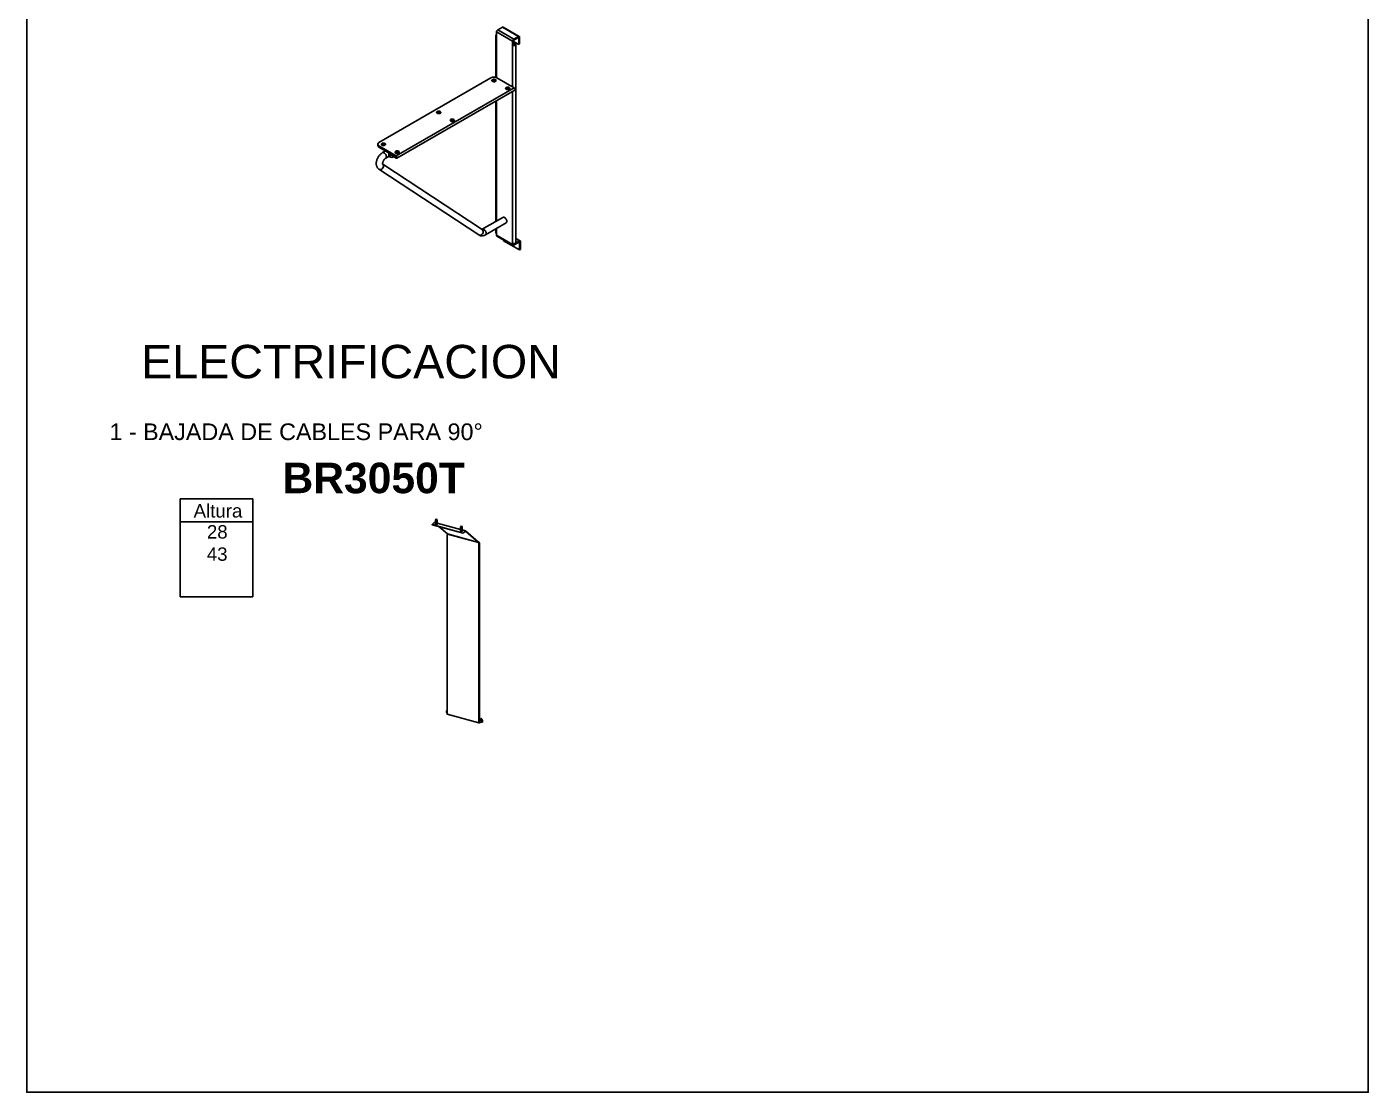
# Model space of a CAD drawing. Header units: inches. Extents: x 9936 to 27102, y -2774 to 11910.
# Drawn here: x 16876 to 18885, y -2774 to -1179 of the extents above; entities that cross this region are included whole.
import ezdxf

# ---------------------------------------------------------------- set-up
doc = ezdxf.new("R2010")
doc.units = ezdxf.units.IN
doc.header["$MEASUREMENT"] = 0
doc.layers.add('TEXTO', color=7, linetype='Continuous')
doc.layers.add('VIÑETAS', color=5, linetype='Continuous')
doc.styles.get("Standard").update_dxf_attribs({"font": 'arial.ttf'})

msp = doc.modelspace()

# ---------------------------------------------------------------- linework, layer by layer
at = {"layer": 'TEXTO', "color": 30, "true_color": 0xf8991e}
for p, q in [((17105.986, -1885.781), (17214.695, -1885.781)), ((17105.986, -2032.56), (17105.986, -1885.781)), ((17214.695, -1885.781), (17214.695, -2032.56)), ((17105.986, -1920.301), (17214.695, -1920.301)), ((17214.695, -2032.56), (17105.986, -2032.56))]:
    msp.add_line(p, q, dxfattribs=at)
at = {"layer": 'TEXTO'}
msp.add_lwpolyline([(16876.171, 141.265), (18885.395, 141.265), (18885.395, -2774.427), (16876.171, -2774.427)], close=True, dxfattribs=at)
at = {"layer": 'VIÑETAS', "linetype": 'Continuous'}
for p, q in [((17588.558, -1179.097), (17581.534, -1183.152)), ((17605.576, -1197.031), (17581.534, -1183.152)), ((17612.6, -1192.976), (17588.558, -1179.097)), ((17613.866, -1192.851), (17589.825, -1178.972)), ((17578.802, -1191.127), (17578.802, -1254.377)), ((17579.743, -1192.229), (17579.637, -1192.29)), ((17579.743, -1192.352), (17579.637, -1192.29)), ((17579.637, -1192.29), (17579.637, -1254.679)), ((17603.784, -1200.134), (17579.743, -1186.255)), ((17579.743, -1186.255), (17579.743, -1192.352)), ((17603.784, -1200.134), (17603.784, -1206.23)), ((17603.784, -1206.23), (17605.128, -1205.455)), ((17605.234, -1205.516), (17603.891, -1206.292)), ((17605.128, -1205.455), (17605.128, -1199.358)), ((17613.048, -1204.966), (17605.128, -1200.394)), ((17607.921, -1203.965), (17605.128, -1202.353)), ((17606.578, -1204.741), (17605.128, -1203.904)), ((17605.128, -1205.455), (17605.234, -1205.516)), ((17612.6, -1192.976), (17605.576, -1197.031)), ((17605.576, -1198.582), (17612.6, -1194.528)), ((17606.578, -1204.741), (17607.921, -1203.965)), ((17606.578, -1205.516), (17606.578, -1204.741)), ((17608.756, -1501.533), (17608.756, -1205.128)), ((17613.048, -1194.786), (17612.6, -1194.528)), ((17613.048, -1194.786), (17613.048, -1204.966)), ((17613.048, -1204.966), (17614.391, -1204.19)), ((17614.391, -1204.19), (17614.391, -1194.011)), ((17603.784, -1206.23), (17603.891, -1206.292)), ((17603.891, -1268.624), (17603.891, -1206.292)), ((17403.567, -1351.898), (17571.364, -1255.031)), ((17580.344, -1255.031), (17606.295, -1270.012)), ((17429.518, -1372.063), (17606.295, -1270.012)), ((17430.493, -1375.344), (17607.27, -1273.293)), ((17598.605, -1271.145), (17599.202, -1271.625)), ((17603.891, -1502.696), (17603.891, -1275.244)), ((17578.802, -1289.727), (17578.802, -1470.104)), ((17579.637, -1289.245), (17579.637, -1469.622)), ((17515.873, -1318.905), (17516.471, -1319.385)), ((17401.707, -1354.49), (17401.707, -1356.042)), ((17403.567, -1357.082), (17403.567, -1358.634)), ((17403.567, -1357.082), (17429.518, -1372.063)), ((17403.567, -1358.634), (17429.518, -1373.615)), ((17413.592, -1364.421), (17409.017, -1367.062)), ((17558.276, -1482.397), (17409.244, -1384.191)), ((17413.779, -1375.311), (17418.953, -1372.325)), ((17419.842, -1370.179), (17418.499, -1369.404)), ((17418.499, -1370.316), (17418.499, -1369.404)), ((17418.499, -1370.316), (17419.842, -1371.091)), ((17419.619, -1367.9), (17419.024, -1368.244)), ((17419.814, -1373.223), (17421.158, -1373.998)), ((17419.842, -1370.179), (17420.29, -1369.921)), ((17419.842, -1371.091), (17419.842, -1370.179)), ((17420.361, -1368.328), (17420.29, -1368.369)), ((17420.29, -1368.369), (17429.518, -1373.696)), ((17420.29, -1368.369), (17420.29, -1369.921)), ((17420.29, -1369.921), (17429.518, -1375.248)), ((17425.571, -1372.969), (17424.333, -1373.684)), ((17429.518, -1373.615), (17429.518, -1372.063)), ((17429.518, -1373.696), (17429.553, -1373.676)), ((17429.518, -1373.696), (17429.518, -1375.248)), ((17433.142, -1366.665), (17433.739, -1367.145)), ((17403.61, -1391.886), (17553.035, -1490.351)), ((17589.383, -1463.996), (17558.442, -1481.858)), ((17563.204, -1490.107), (17594.145, -1472.245)), ((17578.802, -1481.102), (17578.802, -1487.531)), ((17579.637, -1480.621), (17579.637, -1488.695)), ((17579.743, -1488.756), (17579.637, -1488.695)), ((17579.743, -1488.756), (17579.743, -1490.77)), ((17603.784, -1504.649), (17579.743, -1490.77)), ((17580.268, -1491.93), (17604.309, -1505.809)), ((17590.349, -1498.964), (17590.349, -1497.75)), ((17614.391, -1512.843), (17590.349, -1498.964)), ((17603.784, -1502.635), (17603.891, -1502.696)), ((17603.784, -1502.635), (17603.784, -1504.649)), ((17605.128, -1503.115), (17605.128, -1503.873)), ((17605.576, -1504.132), (17605.128, -1503.873)), ((17605.576, -1504.132), (17613.943, -1499.302)), ((17605.576, -1505.683), (17613.943, -1500.853)), ((17615.21, -1499.176), (17608.756, -1495.45)), ((17613.943, -1499.302), (17608.756, -1496.307)), ((17614.391, -1501.112), (17613.943, -1500.853)), ((17614.391, -1501.112), (17614.391, -1512.843)), ((17615.735, -1512.067), (17615.735, -1500.336)), ((17614.391, -1512.843), (17615.735, -1512.067)), ((17486.546, -1920.885), (17483.164, -1924.187)), ((17483.164, -1924.187), (17529.642, -1936.819)), ((17483.164, -1924.187), (17483.164, -1924.577)), ((17483.164, -1924.577), (17529.642, -1937.209)), ((17486.546, -1920.885), (17488.277, -1921.356)), ((17488.277, -1921.247), (17486.706, -1920.82)), ((17488.277, -1917.957), (17488.277, -1923.957)), ((17489.452, -1915.792), (17488.324, -1917.788)), ((17490.581, -1917.788), (17489.452, -1915.792)), ((17490.627, -1923.957), (17490.627, -1917.957)), ((17525.912, -1931.475), (17490.627, -1921.886)), ((17490.627, -1921.994), (17525.912, -1931.584)), ((17506.314, -1938.234), (17493.806, -1927.47)), ((17525.912, -1928.185), (17525.912, -1934.185)), ((17527.087, -1926.021), (17525.958, -1928.016)), ((17528.215, -1928.016), (17527.087, -1926.021)), ((17528.262, -1934.185), (17528.262, -1928.185)), ((17505.663, -1939.221), (17505.663, -2208.071)), ((17505.987, -1939.497), (17505.987, -2208.347)), ((17505.987, -1939.497), (17506.335, -1939.592)), ((17506.335, -1938.89), (17506.121, -1938.918)), ((17506.335, -1939.327), (17506.199, -1939.29)), ((17506.233, -1939.145), (17506.335, -1939.132)), ((17506.233, -1939.145), (17506.233, -1939.299)), ((17552.792, -1950.866), (17506.314, -1938.234)), ((17552.813, -1950.938), (17506.335, -1938.306)), ((17506.335, -1939.592), (17506.335, -1938.306)), ((17533.184, -1933.452), (17528.262, -1932.114)), ((17528.262, -1932.223), (17533.025, -1933.517)), ((17529.642, -1936.819), (17533.025, -1933.517)), ((17529.642, -1937.209), (17533.025, -1933.907)), ((17529.642, -1936.819), (17529.642, -1937.209)), ((17533.025, -1933.907), (17533.025, -1933.517)), ((17533.053, -1933.89), (17533.075, -1933.896)), ((17533.225, -1933.474), (17533.075, -1933.896)), ((17533.075, -1933.896), (17552.792, -1950.866)), ((17533.225, -1933.474), (17552.942, -1950.444)), ((17552.834, -1950.281), (17552.768, -1950.293)), ((17552.792, -1950.866), (17552.942, -1950.444)), ((17553.025, -1950.73), (17552.813, -1950.938)), ((17552.813, -1952.223), (17552.813, -1950.938)), ((17553.025, -1952.016), (17552.813, -1952.223)), ((17552.813, -1952.223), (17553.161, -1952.318)), ((17554.013, -1951.934), (17552.834, -1950.281)), ((17553.025, -1952.016), (17553.025, -1950.73)), ((17553.025, -1951.228), (17553.586, -1952.015)), ((17553.373, -1952.111), (17553.025, -1952.016)), ((17553.161, -1952.318), (17553.161, -2221.168)), ((17553.586, -1952.015), (17553.586, -1952.068)), ((17554.051, -2220.892), (17554.051, -1952.042)), ((17504.981, -2203.031), (17505.663, -2202.942)), ((17504.981, -2203.031), (17505.093, -2203.258)), ((17504.981, -2205.083), (17504.981, -2203.031)), ((17504.981, -2205.083), (17505.093, -2205.31)), ((17505.093, -2203.258), (17505.663, -2203.184)), ((17505.093, -2205.31), (17505.093, -2203.258)), ((17505.093, -2205.31), (17505.663, -2205.236)), ((17505.13, -2205.516), (17505.663, -2205.446)), ((17505.663, -2206.603), (17505.13, -2205.516)), ((17505.13, -2205.516), (17505.13, -2205.906)), ((17505.663, -2206.993), (17505.13, -2205.906)), ((17553.161, -2221.168), (17505.987, -2208.347)), ((17553.732, -2221.167), (17558.183, -2220.324)), ((17554.051, -2217.424), (17556.114, -2217.034)), ((17554.051, -2220.717), (17558.183, -2219.934)), ((17556.114, -2217.034), (17558.183, -2219.934)), ((17556.683, -2214.745), (17556.256, -2214.825)), ((17556.256, -2216.877), (17556.256, -2214.825)), ((17556.256, -2214.825), (17558.326, -2217.726)), ((17556.256, -2216.877), (17558.326, -2219.777)), ((17556.683, -2214.745), (17558.753, -2217.645)), ((17558.183, -2220.324), (17558.183, -2219.934)), ((17558.753, -2217.645), (17558.326, -2217.726)), ((17558.326, -2219.777), (17558.326, -2217.726)), ((17558.326, -2219.777), (17558.753, -2219.697)), ((17558.753, -2219.697), (17558.753, -2217.645))]:
    msp.add_line(p, q, dxfattribs=at)
at = {"layer": 'VIÑETAS', "linetype": 'Continuous', "flags": 128}
for points in [[(17579.743, -1189.905), (17579.637, -1189.964), (17579.019, -1190.497), (17578.802, -1191.127), (17579.019, -1191.757), (17579.637, -1192.29)], [(17603.891, -1206.292), (17604.815, -1206.648), (17605.906, -1206.774), (17606.996, -1206.648), (17607.921, -1206.292), (17608.539, -1205.758), (17608.756, -1205.128), (17608.539, -1204.499), (17607.921, -1203.965)], [(17605.234, -1205.516), (17605.542, -1205.635), (17605.906, -1205.677), (17606.269, -1205.635), (17606.578, -1205.516), (17606.783, -1205.338), (17606.856, -1205.128), (17606.783, -1204.918), (17606.578, -1204.741)], [(17573.609, -1260.266), (17574.512, -1260.632), (17575.577, -1260.796), (17576.676, -1260.741), (17577.675, -1260.472), (17578.455, -1260.022), (17578.921, -1259.445), (17579.017, -1258.811), (17578.731, -1258.196), (17578.099, -1257.674), (17577.196, -1257.309), (17576.13, -1257.144), (17575.032, -1257.2), (17574.033, -1257.469), (17573.253, -1257.919), (17572.787, -1258.496), (17572.691, -1259.13), (17572.976, -1259.745), (17573.609, -1260.266)], [(17594.115, -1272.104), (17595.018, -1272.469), (17596.083, -1272.634), (17597.182, -1272.579), (17598.181, -1272.31), (17598.961, -1271.86), (17599.427, -1271.283), (17599.523, -1270.649), (17599.237, -1270.034), (17598.605, -1269.512), (17597.702, -1269.147), (17596.637, -1268.982), (17595.538, -1269.038), (17594.539, -1269.307), (17593.759, -1269.757), (17593.293, -1270.334), (17593.197, -1270.968), (17593.482, -1271.583), (17594.115, -1272.104)], [(17595.75, -1272.607), (17595.862, -1272.358), (17595.939, -1272.176)], [(17606.295, -1270.012), (17606.822, -1270.438), (17607.27, -1271.041), (17607.569, -1271.731), (17607.674, -1272.401), (17607.569, -1272.949), (17607.27, -1273.293), (17607.27, -1273.293)], [(17490.877, -1308.026), (17491.78, -1308.391), (17492.846, -1308.556), (17493.944, -1308.501), (17494.943, -1308.232), (17495.723, -1307.782), (17496.189, -1307.205), (17496.285, -1306.57), (17496, -1305.956), (17495.367, -1305.434), (17494.464, -1305.069), (17493.399, -1304.904), (17492.301, -1304.96), (17491.301, -1305.229), (17490.521, -1305.679), (17490.055, -1306.256), (17489.959, -1306.89), (17490.245, -1307.505), (17490.877, -1308.026)], [(17511.383, -1319.864), (17512.287, -1320.229), (17513.352, -1320.394), (17514.45, -1320.339), (17515.449, -1320.07), (17516.229, -1319.619), (17516.695, -1319.043), (17516.791, -1318.408), (17516.506, -1317.794), (17515.873, -1317.272), (17514.97, -1316.907), (17513.905, -1316.742), (17512.807, -1316.798), (17511.807, -1317.067), (17511.028, -1317.517), (17510.562, -1318.094), (17510.465, -1318.728), (17510.751, -1319.343), (17511.383, -1319.864)], [(17408.146, -1355.786), (17409.049, -1356.151), (17410.114, -1356.316), (17411.213, -1356.261), (17412.212, -1355.992), (17412.992, -1355.541), (17413.458, -1354.965), (17413.554, -1354.33), (17413.268, -1353.715), (17412.636, -1353.194), (17411.733, -1352.829), (17410.667, -1352.664), (17409.569, -1352.72), (17408.57, -1352.989), (17407.79, -1353.439), (17407.324, -1354.016), (17407.228, -1354.65), (17407.513, -1355.265), (17408.146, -1355.786)], [(17428.652, -1367.624), (17429.555, -1367.989), (17430.62, -1368.154), (17431.719, -1368.098), (17432.718, -1367.829), (17433.498, -1367.379), (17433.964, -1366.802), (17434.06, -1366.168), (17433.774, -1365.553), (17433.142, -1365.032), (17432.239, -1364.667), (17431.174, -1364.502), (17430.075, -1364.558), (17429.076, -1364.827), (17428.296, -1365.277), (17427.83, -1365.854), (17427.734, -1366.488), (17428.019, -1367.103), (17428.652, -1367.624)], [(17414.766, -1373.131), (17414.641, -1372.009), (17414.276, -1370.827), (17413.697, -1369.671), (17412.948, -1368.628), (17412.083, -1367.775), (17411.168, -1367.174), (17410.271, -1366.871), (17409.456, -1366.888), (17409.016, -1367.063)], [(17429.518, -1375.248), (17430.046, -1375.431), (17430.493, -1375.344), (17430.792, -1375), (17430.897, -1374.452), (17430.792, -1373.782), (17430.493, -1373.093), (17430.046, -1372.489), (17429.518, -1372.063)], [(17429.518, -1373.696), (17429.532, -1373.701), (17429.543, -1373.699), (17429.551, -1373.69), (17429.553, -1373.676), (17429.551, -1373.659), (17429.543, -1373.641), (17429.532, -1373.626), (17429.518, -1373.615)], [(17595.131, -1470.065), (17595.006, -1468.944), (17594.641, -1467.761), (17594.062, -1466.606), (17593.313, -1465.562), (17592.449, -1464.709), (17591.534, -1464.108), (17590.636, -1463.805), (17589.822, -1463.823), (17589.383, -1463.996)], [(17558.443, -1481.857), (17558.881, -1481.684), (17559.695, -1481.667), (17560.593, -1481.97), (17561.508, -1482.571), (17562.372, -1483.424), (17563.121, -1484.467), (17563.7, -1485.623), (17564.066, -1486.805), (17564.19, -1487.927)], [(17579.637, -1488.695), (17579.019, -1488.161), (17578.802, -1487.531)], [(17608.756, -1501.533), (17608.539, -1502.162), (17607.921, -1502.696), (17606.996, -1503.053), (17605.906, -1503.178), (17604.815, -1503.053), (17603.891, -1502.696)], [(17488.277, -1923.017), (17488.198, -1923.066), (17487.941, -1923.317), (17487.866, -1923.598), (17487.982, -1923.876), (17488.276, -1924.116), (17488.712, -1924.29)], [(17488.338, -1924.149), (17488.285, -1924.026), (17488.277, -1923.957)], [(17490.022, -1918.486), (17489.586, -1918.558), (17489.129, -1918.539), (17488.721, -1918.431), (17488.425, -1918.25), (17488.285, -1918.026), (17488.323, -1917.79), (17488.324, -1917.788)], [(17488.712, -1924.29), (17489.236, -1924.377), (17489.787, -1924.366), (17490.298, -1924.259), (17490.706, -1924.068), (17490.964, -1923.817), (17491.039, -1923.536), (17490.922, -1923.258), (17490.629, -1923.018), (17490.627, -1923.017)], [(17490.581, -1917.788), (17490.62, -1917.888), (17490.582, -1918.123), (17490.372, -1918.333), (17490.022, -1918.486)], [(17490.627, -1923.957), (17490.582, -1924.124), (17490.566, -1924.149)], [(17527.657, -1928.714), (17527.22, -1928.786), (17526.763, -1928.767), (17526.355, -1928.659), (17526.059, -1928.479), (17525.919, -1928.254), (17525.957, -1928.018), (17525.958, -1928.016)], [(17528.215, -1928.016), (17528.254, -1928.116), (17528.216, -1928.352), (17528.006, -1928.561), (17527.657, -1928.714)], [(17506.121, -1938.918), (17505.953, -1938.954), (17505.814, -1939.014), (17505.716, -1939.093), (17505.667, -1939.184), (17505.673, -1939.277), (17505.733, -1939.366), (17505.84, -1939.441), (17505.987, -1939.497)], [(17506.199, -1939.29), (17506.162, -1939.276), (17506.135, -1939.257), (17506.121, -1939.235), (17506.119, -1939.211), (17506.131, -1939.189), (17506.156, -1939.169), (17506.191, -1939.154), (17506.233, -1939.145)], [(17525.912, -1933.245), (17525.833, -1933.294), (17525.575, -1933.545), (17525.5, -1933.826), (17525.617, -1934.104), (17525.91, -1934.344), (17526.346, -1934.518)], [(17525.973, -1934.378), (17525.919, -1934.254), (17525.912, -1934.185)], [(17526.346, -1934.518), (17526.871, -1934.605), (17527.422, -1934.594), (17527.932, -1934.487), (17528.341, -1934.296), (17528.598, -1934.045), (17528.673, -1933.764), (17528.557, -1933.486), (17528.263, -1933.246), (17528.262, -1933.245)], [(17528.262, -1934.185), (17528.216, -1934.352), (17528.201, -1934.378)], [(17533.225, -1933.474), (17533.204, -1933.46), (17533.182, -1933.451), (17533.158, -1933.448), (17533.133, -1933.451), (17533.107, -1933.459), (17533.08, -1933.473), (17533.053, -1933.493), (17533.025, -1933.517)], [(17533.075, -1933.896), (17533.07, -1933.893), (17533.064, -1933.891), (17533.058, -1933.89), (17533.052, -1933.891), (17533.045, -1933.893), (17533.039, -1933.896), (17533.032, -1933.901), (17533.025, -1933.907)], [(17553.161, -1952.318), (17553.333, -1952.349), (17553.514, -1952.352), (17553.69, -1952.327), (17553.843, -1952.277), (17553.961, -1952.205), (17554.032, -1952.119), (17554.05, -1952.026), (17554.013, -1951.934)], [(17553.586, -1952.015), (17553.595, -1952.038), (17553.591, -1952.061), (17553.573, -1952.082), (17553.544, -1952.1), (17553.505, -1952.113), (17553.462, -1952.119), (17553.416, -1952.118), (17553.373, -1952.111)], [(17505.987, -2208.347), (17505.84, -2208.292), (17505.733, -2208.216), (17505.673, -2208.128), (17505.663, -2208.071)], [(17554.051, -2220.892), (17554.032, -2220.969), (17553.961, -2221.056), (17553.843, -2221.127), (17553.69, -2221.178), (17553.514, -2221.202), (17553.333, -2221.199), (17553.161, -2221.168)]]:
    msp.add_lwpolyline(points, dxfattribs=at)
at = {"layer": 'VIÑETAS', "linetype": 'Continuous'}
for centre, radius, start, end in [((17583.632, -1186.432), 3.893, 122.605554, 177.394519), ((17589.3, -1180.133), 1.274, 65.693167, 125.617009), ((17607.674, -1200.311), 3.893, 122.605554, 177.394519), ((17606.1, -1199.402), 0.973, 122.605644, 177.394527), ((17613.299, -1193.833), 1.106, 350.785902, 129.203128), ((17612.775, -1194.742), 0.277, 350.785696, 129.202969), ((17575.854, -1263.697), 9.76, 62.609677, 117.390316), ((17575.854, -1262.793), 4.19, 46.64236, 133.357632), ((17596.36, -1274.63), 4.19, 46.64236, 133.357632), ((17596.391, -1274.89), 4.35, 59.415196, 131.353283), ((17596.36, -1277.339), 5.182, 72.335005, 107.665002), ((17493.122, -1310.552), 4.19, 46.642373, 133.357582), ((17513.628, -1322.39), 4.19, 46.642373, 133.357582), ((17513.66, -1322.65), 4.35, 59.415326, 131.353173), ((17513.628, -1325.099), 5.182, 72.334939, 107.664936), ((17404.885, -1355.725), 3.194, 185.694017, 245.626074), ((17404.551, -1354.49), 2.773, 110.783625, 249.216695), ((17410.391, -1358.312), 4.19, 46.642416, 133.357599), ((17430.897, -1370.15), 4.19, 46.642416, 133.357599), ((17430.929, -1370.41), 4.35, 59.415326, 131.353173), ((17406.041, -1387.261), 4.401, 323.915066, 43.772921), ((17412.396, -1373.374), 2.382, 306.056825, 5.870757), ((17421.636, -1370.648), 3.154, 173.959053, 234.728601), ((17419.591, -1369.227), 1.106, 50.79674, 189.214021), ((17422.58, -1371.535), 2.773, 170.785841, 309.203107), ((17420.115, -1370.135), 0.277, 50.796779, 189.213972), ((17430.897, -1372.858), 5.183, 72.335336, 107.66465), ((17405.609, -1387.931), 4.429, 242.958535, 334.278859), ((17555.563, -1485.747), 4.311, 323.389756, 50.99341), ((17592.771, -1470.31), 2.373, 305.378945, 5.93301), ((17555.031, -1486.393), 4.432, 243.241234, 334.258156), ((17561.83, -1488.172), 2.373, 305.360584, 5.934578), ((17580.996, -1490.902), 1.26, 174.008879, 234.679109), ((17604.877, -1504.826), 1.106, 170.78606, 309.203845), ((17605.401, -1503.918), 0.277, 170.789547, 309.200358), ((17614.643, -1500.159), 1.106, 350.785634, 129.204271), ((17614.118, -1501.067), 0.277, 350.78759, 129.202388), ((17486.679, -1920.982), 0.164, 80.73183, 143.967528), ((17488.669, -1924.179), 0.865, 116.901391, 151.209358), ((17490.203, -1924.212), 0.91, 29.664433, 62.224817), ((17506.237, -1938.295), 0.0979, 353.723086, 38.534193), ((17526.303, -1934.407), 0.865, 116.901391, 151.209358), ((17527.838, -1934.441), 0.91, 29.664433, 62.224817), ((17552.716, -1950.927), 0.0979, 353.723086, 38.534193), ((17552.636, -1950.688), 0.392, 353.723086, 38.534193), ((17507.204, -2205.106), 2.223, 179.397069, 201.07606), ((17505.648, -2205.316), 0.556, 179.397069, 201.07606), ((17556.084, -2216.864), 0.172, 279.746236, 355.836895), ((17558.067, -2219.647), 0.688, 279.746236, 355.836895), ((17558.154, -2219.765), 0.172, 279.746236, 355.836895)]:
    msp.add_arc(centre, radius, start, end, dxfattribs=at)
for points, knots in [([(17409.017, -1367.062), (17408.692, -1367.26), (17407.804, -1367.802), (17406.426, -1368.892), (17404.933, -1370.365), (17403.577, -1372.025), (17402.381, -1373.831), (17401.365, -1375.749), (17400.55, -1377.748), (17399.954, -1379.797), (17399.602, -1381.871), (17399.525, -1383.865), (17399.718, -1385.723), (17400.151, -1387.393), (17400.816, -1388.896), (17401.699, -1390.207), (17402.651, -1391.202), (17403.339, -1391.692), (17403.61, -1391.886)], [0, 0, 0, 0, 0.03966397, 0.10852298, 0.17732667, 0.24590735, 0.31425374, 0.38261153, 0.45129017, 0.52060713, 0.59094814, 0.66254716, 0.72755619, 0.79005969, 0.84979935, 0.90731345, 0.96341223, 1, 1, 1, 1]), ([(17409.191, -1384.256), (17409.193, -1384.262), (17409.2, -1384.277), (17409.114, -1383.997), (17409.073, -1383.408), (17409.137, -1382.572), (17409.352, -1381.553), (17409.735, -1380.414), (17410.284, -1379.228), (17410.976, -1378.076), (17411.767, -1377.036), (17412.589, -1376.18), (17413.284, -1375.615), (17413.644, -1375.394), (17413.779, -1375.311)], [0, 0, 0, 0, 0.04653469, 0.133092453, 0.216425243, 0.301193261, 0.388796955, 0.47949763, 0.572585135, 0.666968582, 0.761388347, 0.854369097, 0.945011346, 1, 1, 1, 1]), ([(17558.442, -1481.858), (17558.335, -1481.916), (17558.083, -1482.053), (17557.941, -1482.097), (17557.859, -1482.123)], [0, 0, 0, 0, 0.42356156, 1, 1, 1, 1]), ([(17553.035, -1490.351), (17553.41, -1490.573), (17554.239, -1491.065), (17555.665, -1491.528), (17557.236, -1491.746), (17558.843, -1491.679), (17560.471, -1491.335), (17561.935, -1490.795), (17562.832, -1490.309), (17563.204, -1490.107)], [0, 0, 0, 0, 0.12258952, 0.27157246, 0.41939609, 0.56915988, 0.72382681, 0.88553946, 1, 1, 1, 1])]:
    msp.add_open_spline(points, degree=3, knots=knots, dxfattribs=at)

# ---------------------------------------------------------------- texts
at = {"color": 192, "insert": (17259.089, -1831.522), "char_height": 45.69253, "attachment_point": 1}
msp.add_mtext_dynamic_manual_height_columns('{\\fArial|b1|i0|c0|p34;BR3050T}', width=536.06328, gutter_width=1, heights=[0], dxfattribs=at)
at = {"layer": 'TEXTO', "attachment_point": 1}
for s, width, heights, insert, char_height in [('\\pi-156.83069;ELECTRIFICACION', 303.8011, [89.159], (17204.283, -1655.035), 50), ('1 - BAJADA DE CABLES PARA 90°', 751.30533, [0], (16999.882, -1772.641), 25), ('\\pi7.7576;Altura', 87.31603, [0], (17118.235, -1893.594), 20), ('\\pi19.4327;28\\P\\pi19.22124;43', 67.89678, [308.708], (17126.485, -1925.069), 20)]:
    msp.add_mtext_dynamic_manual_height_columns(s, width=width, gutter_width=1, heights=heights, dxfattribs=dict(at, insert=insert, char_height=char_height))

doc.saveas('drawing.dxf')
